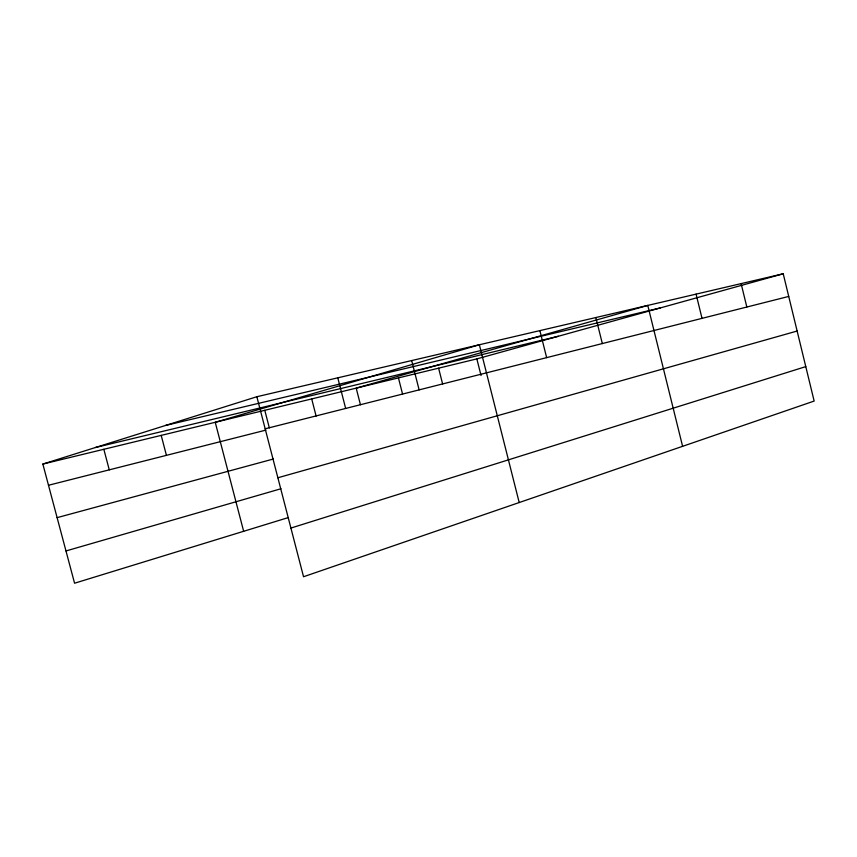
<?xml version="1.0" encoding="UTF-8"?>
<svg xmlns="http://www.w3.org/2000/svg" width="857" height="857" viewBox="0 0 857 857"><rect width="100%" height="100%" fill="white"/><g stroke="black" fill="none" stroke-linecap="round" stroke-linejoin="round"><path stroke-width="1.29" d="M288.434 517.542L74.57 583.221L42.85 464.065L256.854 396.727L783.223 273.779L814.15 401.065L303.539 576.74L256.854 396.727M290.919 528.062L805.773 366.614M65.978 550.955L280.967 488.747M277.872 477.767L797.128 331.038M42.85 464.065L476.846 358.901L783.223 273.779M57.108 517.649L273.362 459.009M48.495 485.266L265.874 430.118M265.177 428.8L788.719 296.436M95.481 447.504L558.346 336.255M165.562 425.447L660.372 307.909M103.836 449.282L109.267 469.85M161.191 435.388L166.429 455.346M264.781 410.289L269.344 427.9M243.656 531.297L215.236 422.297L479.363 344.75L519.203 502.545M311.702 398.923L316.115 416.073M360.454 404.761L356.191 388.135L647.774 305.413L682.601 446.326M337.787 377.819L345.66 408.457M438.602 368.167L442.619 383.99M411.671 360.561L419.127 389.881M398.441 377.905L402.565 394.113M476.846 358.901L481.045 375.537M539.878 330.62L546.648 357.637M595.851 317.54L602.321 343.561M696.077 294.133L702.022 318.354M741.112 283.613L746.833 307.02"/></g></svg>
